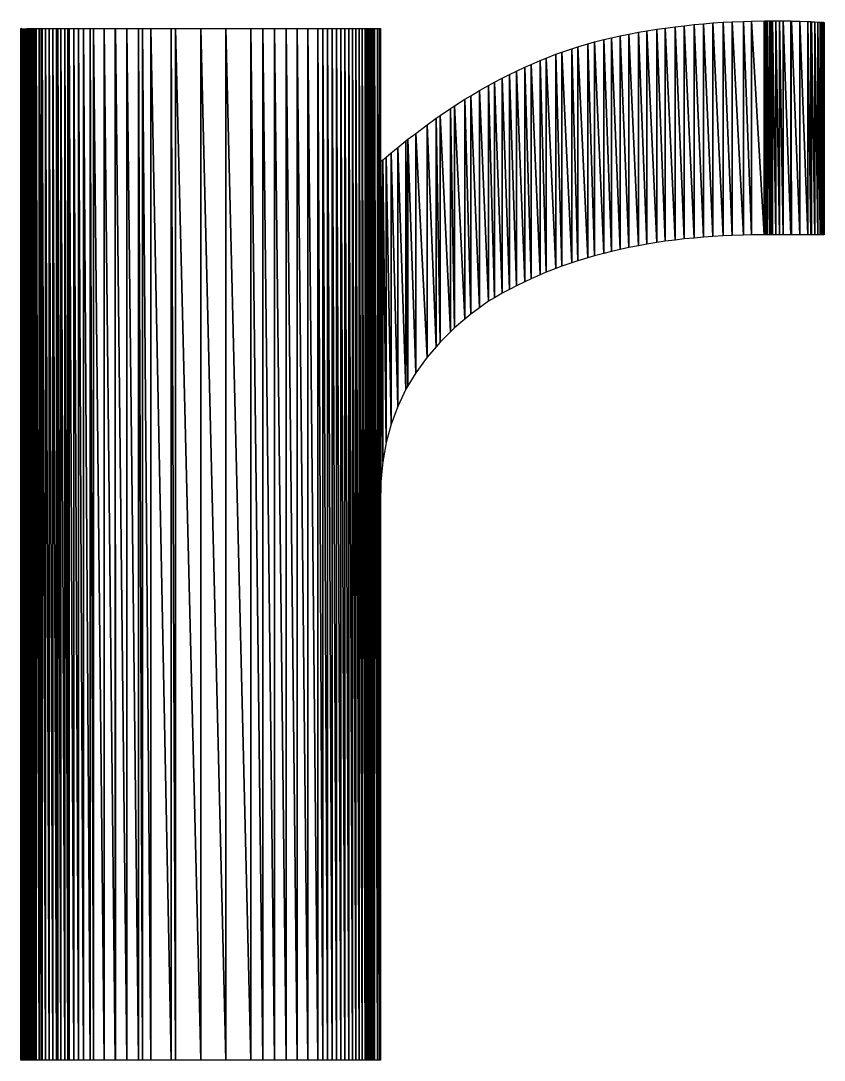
# Model space of a CAD drawing. Extents: x 0 to 4200, y 0 to 2970.
# Drawn here: x 3900.37 to 3918.38, y 308.89 to 332.19 of the extents above; entities that cross this region are included whole.
import ezdxf

# ---------------------------------------------------------------- set-up
doc = ezdxf.new("R2010")
doc.units = 0
doc.layers.get('0').update_dxf_attribs({"linetype": 'CONTINUOUS'})

msp = doc.modelspace()

# ---------------------------------------------------------------- linework, layer by layer
at = {"color": 7, "linetype": 'CONTINUOUS'}
for points in [[(3916.315754, 327.374296), (3916.117465, 332.152136), (3916.315754, 332.164413), (3916.315754, 327.374296)], [(3916.571942, 327.384136), (3916.315754, 332.164413), (3916.571942, 332.174002), (3916.571942, 327.384136)], [(3916.315754, 327.374296), (3916.315754, 332.164413), (3916.571942, 327.384136), (3916.315754, 327.374296)], [(3916.749878, 327.386363), (3916.571942, 332.174002), (3916.749878, 332.180662), (3916.749878, 327.386363)], [(3916.571942, 327.384136), (3916.571942, 332.174002), (3916.749878, 327.386363), (3916.571942, 327.384136)], [(3917.036885, 327.389955), (3916.749878, 332.180662), (3917.036885, 332.184518), (3917.036885, 327.389955)], [(3916.749878, 327.386363), (3916.749878, 332.180662), (3917.036885, 327.389955), (3916.749878, 327.386363)], [(3917.036885, 327.389955), (3917.036885, 332.184518), (3917.045464, 327.389955)], [(3917.045464, 327.389955), (3917.036885, 332.184518), (3917.045464, 327.389955)], [(3917.070096, 327.389955), (3917.045464, 332.184633), (3917.070096, 332.184964), (3917.070096, 327.389955)], [(3917.045464, 327.389955), (3917.045464, 332.184633), (3917.070096, 327.389955), (3917.045464, 327.389955)], [(3917.10912, 327.389955), (3917.070096, 332.184964), (3917.10912, 332.185488), (3917.10912, 327.389955)], [(3917.070096, 327.389955), (3917.070096, 332.184964), (3917.10912, 327.389955), (3917.070096, 327.389955)], [(3917.160876, 327.389955), (3917.10912, 332.185488), (3917.160876, 332.186184), (3917.160876, 327.389955)], [(3917.10912, 327.389955), (3917.10912, 332.185488), (3917.160876, 327.389955), (3917.10912, 327.389955)], [(3917.188557, 327.389955), (3917.160876, 332.186184), (3917.188557, 332.186556), (3917.188557, 327.389955)], [(3917.160876, 327.389955), (3917.160876, 332.186184), (3917.188557, 327.389955), (3917.160876, 327.389955)], [(3917.188557, 327.389955), (3917.188557, 332.186556), (3917.223701, 327.389955), (3917.188557, 327.389955)], [(3917.223701, 327.389955), (3917.188557, 332.186556), (3917.223701, 332.186201), (3917.223701, 327.389955)], [(3917.223701, 327.389955), (3917.223701, 332.186201), (3917.295937, 327.389955), (3917.223701, 327.389955)], [(3917.295937, 327.389955), (3917.223701, 332.186201), (3917.295937, 332.185472), (3917.295937, 327.389955)], [(3917.295937, 327.389955), (3917.295937, 332.185472), (3917.375922, 327.389955), (3917.295937, 327.389955)], [(3917.375922, 327.389955), (3917.295937, 332.185472), (3917.375922, 332.184664), (3917.375922, 327.389955)], [(3917.375922, 327.389955), (3917.375922, 332.184664), (3917.461997, 327.389955), (3917.375922, 327.389955)], [(3917.461997, 327.389955), (3917.375922, 332.184664), (3917.461997, 332.183796), (3917.461997, 327.389955)], [(3917.461997, 327.389955), (3917.461997, 332.183796), (3917.631765, 327.389955), (3917.461997, 327.389955)], [(3917.631765, 327.389955), (3917.461997, 332.183796), (3917.631765, 332.182082), (3917.631765, 327.389955)], [(3917.631765, 327.389955), (3917.631765, 332.182082), (3917.645769, 327.389955)], [(3917.645769, 327.389955), (3917.631765, 332.182082), (3917.645769, 327.389955)], [(3917.645769, 327.389955), (3917.645769, 332.181618), (3917.833969, 327.389955), (3917.645769, 327.389955)], [(3917.833969, 327.389955), (3917.645769, 332.181618), (3917.833969, 332.175375), (3917.833969, 327.389955)], [(3917.833969, 327.389955), (3917.833969, 332.175375), (3918.013314, 327.389955), (3917.833969, 327.389955)], [(3918.013314, 327.389955), (3917.833969, 332.175375), (3918.013314, 332.169427), (3918.013314, 327.389955)], [(3918.013314, 327.389955), (3918.013314, 332.169427), (3918.07948, 327.389955), (3918.013314, 327.389955)], [(3918.07948, 327.389955), (3918.013314, 332.169427), (3918.07948, 332.167232), (3918.07948, 327.389955)], [(3918.07948, 327.389955), (3918.07948, 332.167232), (3918.095513, 327.389955), (3918.07948, 327.389955)], [(3918.095513, 327.389955), (3918.07948, 332.167232), (3918.095513, 332.166427), (3918.095513, 327.389955)], [(3918.095513, 327.389955), (3918.095513, 332.166427), (3918.170516, 327.389955), (3918.095513, 327.389955)], [(3918.170516, 327.389955), (3918.095513, 332.166427), (3918.170516, 332.162663), (3918.170516, 327.389955)], [(3918.170516, 327.389955), (3918.170516, 332.162663), (3918.236663, 327.389955), (3918.170516, 327.389955)], [(3918.236663, 327.389955), (3918.170516, 332.162663), (3918.236663, 332.159343), (3918.236663, 327.389955)], [(3900.368597, 308.913317), (3900.368597, 332.012798), (3900.368597, 308.91296)], [(3900.368597, 308.91296), (3900.368597, 332.012798), (3900.368597, 308.91296)], [(3900.368597, 308.91296), (3900.368597, 332.012798), (3900.368597, 308.911433)], [(3900.368597, 308.911433), (3900.368597, 332.012798), (3900.368597, 308.911433)], [(3900.368597, 308.911433), (3900.368597, 332.012798), (3900.368597, 308.908705)], [(3900.368597, 308.908705), (3900.368597, 332.012798), (3900.368597, 308.908705)], [(3900.368597, 308.908705), (3900.368597, 332.012798), (3900.368597, 308.904775)], [(3900.368597, 308.904775), (3900.368597, 332.012798), (3900.368597, 308.904775)], [(3900.368597, 308.904775), (3900.368597, 332.012798), (3900.368597, 308.899644)], [(3900.368597, 308.899644), (3900.368597, 332.012798), (3900.368597, 308.899644)], [(3900.368597, 308.899644), (3900.368597, 332.012798), (3900.368598, 308.893312)], [(3900.368598, 308.893312), (3900.368597, 332.012798), (3900.368598, 308.893312)], [(3900.368598, 308.893316), (3900.368598, 332.012799), (3900.370062, 308.893316)], [(3900.370062, 308.893316), (3900.368598, 332.012799), (3900.370062, 308.893316)], [(3900.370062, 308.893316), (3900.370062, 332.015181), (3900.391754, 308.893312), (3900.370062, 308.893316)], [(3900.391754, 308.893312), (3900.370062, 332.015181), (3900.391754, 332.015181), (3900.391754, 308.893312)], [(3900.391754, 308.893312), (3900.391754, 332.015181), (3900.396243, 308.893312)], [(3900.396243, 308.893312), (3900.391754, 332.015181), (3900.396243, 308.893312)], [(3900.396243, 308.893312), (3900.396243, 332.015181), (3900.397791, 308.893312)], [(3900.397791, 308.893312), (3900.396243, 332.015181), (3900.397791, 308.893312)], [(3900.397791, 308.893312), (3900.397791, 332.015181), (3900.401119, 308.893312)], [(3900.401119, 308.893312), (3900.397791, 332.015181), (3900.401119, 308.893312)], [(3900.401119, 308.893312), (3900.401119, 332.015181), (3900.40638, 308.893312)], [(3900.40638, 308.893312), (3900.401119, 332.015181), (3900.40638, 308.893312)], [(3900.40638, 308.893312), (3900.40638, 332.015181), (3900.412022, 308.893312)], [(3900.412022, 308.893312), (3900.40638, 332.015181), (3900.412022, 308.893312)], [(3900.412022, 308.893312), (3900.412022, 332.015181), (3900.418045, 308.893312)], [(3900.418045, 308.893312), (3900.412022, 332.015181), (3900.418045, 308.893312)], [(3900.418045, 308.893312), (3900.418045, 332.015181), (3900.424444, 308.893312)], [(3900.424444, 308.893312), (3900.418045, 332.015181), (3900.424444, 308.893312)], [(3900.424444, 308.893312), (3900.424444, 332.015181), (3900.431219, 308.893312)], [(3900.431219, 308.893312), (3900.424444, 332.015181), (3900.431219, 308.893312)], [(3900.431219, 308.893312), (3900.431219, 332.015181), (3900.438366, 308.893312)], [(3900.438366, 308.893312), (3900.431219, 332.015181), (3900.438366, 308.893312)], [(3900.438366, 308.893312), (3900.438366, 332.015181), (3900.445883, 308.893312)], [(3900.445883, 308.893312), (3900.438366, 332.015181), (3900.445883, 308.893312)], [(3900.445883, 308.893312), (3900.445883, 332.015181), (3900.453767, 308.893312)], [(3900.453767, 308.893312), (3900.445883, 332.015181), (3900.453767, 308.893312)], [(3900.453767, 308.893312), (3900.453767, 332.015181), (3900.45917, 308.893312)], [(3900.45917, 308.893312), (3900.453767, 332.015181), (3900.45917, 308.893312)], [(3900.45917, 308.893312), (3900.45917, 332.015181), (3900.462017, 308.893312)], [(3900.462017, 308.893312), (3900.45917, 332.015181), (3900.462017, 308.893312)], [(3900.462017, 308.893312), (3900.462017, 332.015181), (3900.47063, 308.893312)], [(3900.47063, 308.893312), (3900.462017, 332.015181), (3900.47063, 308.893312)], [(3900.47063, 308.893312), (3900.47063, 332.015181), (3900.479602, 308.893312)], [(3900.479602, 308.893312), (3900.47063, 332.015181), (3900.479602, 308.893312)], [(3900.479602, 308.893312), (3900.479602, 332.015181), (3900.488933, 308.893312)], [(3900.488933, 308.893312), (3900.479602, 332.015181), (3900.488933, 308.893312)], [(3900.488933, 308.893312), (3900.488933, 332.015181), (3900.498619, 308.893312)], [(3900.498619, 308.893312), (3900.488933, 332.015181), (3900.498619, 308.893312)], [(3900.498619, 308.893312), (3900.498619, 332.015181), (3900.508658, 308.893312)], [(3900.508658, 308.893312), (3900.498619, 332.015181), (3900.508658, 308.893312)], [(3900.508658, 308.893312), (3900.508658, 332.015181), (3900.529785, 308.893312), (3900.508658, 308.893312)], [(3900.529785, 308.893312), (3900.508658, 332.015181), (3900.529785, 332.015181), (3900.529785, 308.893312)], [(3900.529785, 308.893312), (3900.529785, 332.015181), (3900.552221, 308.893312), (3900.529785, 308.893312)], [(3900.552221, 308.893312), (3900.529785, 332.015181), (3900.552221, 332.015181), (3900.552221, 308.893312)], [(3900.552221, 308.893312), (3900.552221, 332.015181), (3900.552295, 308.893312)], [(3900.552295, 308.893312), (3900.552221, 332.015181), (3900.552295, 308.893312)], [(3900.552295, 308.893312), (3900.552295, 332.015181), (3900.576168, 308.893312), (3900.552295, 308.893312)], [(3900.576168, 308.893312), (3900.552295, 332.015181), (3900.576168, 332.015181), (3900.576168, 308.893312)], [(3900.576168, 308.893312), (3900.576168, 332.015181), (3900.601384, 308.893312), (3900.576168, 308.893312)], [(3900.601384, 308.893312), (3900.576168, 332.015181), (3900.601384, 332.015181), (3900.601384, 308.893312)], [(3900.601384, 308.893312), (3900.601384, 332.015181), (3900.627925, 308.893312), (3900.601384, 308.893312)], [(3900.627925, 308.893312), (3900.601384, 332.015181), (3900.627925, 332.015181), (3900.627925, 308.893312)], [(3900.627925, 308.893312), (3900.627925, 332.015181), (3900.655771, 308.893312), (3900.627925, 308.893312)], [(3900.655771, 308.893312), (3900.627925, 332.015181), (3900.655771, 332.015181), (3900.655771, 308.893312)], [(3900.655771, 308.893312), (3900.655771, 332.015181), (3900.674963, 308.893312), (3900.655771, 308.893312)], [(3900.674963, 308.893312), (3900.655771, 332.015181), (3900.674963, 332.015181), (3900.674963, 308.893312)], [(3900.674963, 308.893312), (3900.674963, 332.015181), (3900.684902, 308.893312)], [(3900.684902, 308.893312), (3900.674963, 332.015181), (3900.684902, 308.893312)], [(3900.684902, 308.893312), (3900.684902, 332.015181), (3900.715299, 308.893312), (3900.684902, 308.893312)], [(3900.715299, 308.893312), (3900.684902, 332.015181), (3900.715299, 332.015181), (3900.715299, 308.893312)], [(3900.715299, 308.893312), (3900.715299, 332.015181), (3900.779812, 308.893312), (3900.715299, 308.893312)], [(3900.779812, 308.893312), (3900.715299, 332.015181), (3900.779812, 332.015181), (3900.779812, 308.893312)], [(3900.779812, 308.893312), (3900.779812, 332.015181), (3900.825417, 308.893312), (3900.779812, 308.893312)], [(3900.825417, 308.893312), (3900.779812, 332.015181), (3900.825417, 332.015181), (3900.825417, 308.893312)], [(3900.825417, 308.893312), (3900.825417, 332.015181), (3900.849155, 308.893312), (3900.825417, 308.893312)], [(3900.849155, 308.893312), (3900.825417, 332.015181), (3900.849155, 332.015181), (3900.849155, 308.893312)], [(3900.849155, 308.893312), (3900.849155, 332.015181), (3900.923172, 308.893312), (3900.849155, 308.893312)], [(3900.923172, 308.893312), (3900.849155, 332.015181), (3900.923172, 332.015181), (3900.923172, 308.893312)], [(3900.923172, 308.893312), (3900.923172, 332.015181), (3901.001604, 308.893312), (3900.923172, 308.893312)], [(3901.001604, 308.893312), (3900.923172, 332.015181), (3901.001604, 332.015181), (3901.001604, 308.893312)], [(3901.001604, 308.893312), (3901.001604, 332.015181), (3901.001707, 308.893312)], [(3901.001707, 308.893312), (3901.001604, 332.015181), (3901.001707, 308.893312)], [(3901.001707, 308.893312), (3901.001707, 332.015181), (3901.084604, 308.893312), (3901.001707, 308.893312)], [(3901.084604, 308.893312), (3901.001707, 332.015181), (3901.084604, 332.015181), (3901.084604, 308.893312)], [(3901.084604, 308.893312), (3901.084604, 332.015181), (3901.171708, 308.893312), (3901.084604, 308.893312)], [(3901.171708, 308.893312), (3901.084604, 332.015181), (3901.171708, 332.015181), (3901.171708, 308.893312)], [(3901.171708, 308.893312), (3901.171708, 332.015181), (3901.201544, 308.893312), (3901.171708, 308.893312)], [(3901.201544, 308.893312), (3901.171708, 332.015181), (3901.201544, 332.015181), (3901.201544, 308.893312)], [(3901.201544, 308.893312), (3901.201544, 332.015181), (3901.262862, 308.893312), (3901.201544, 308.893312)], [(3901.262862, 308.893312), (3901.201544, 332.015181), (3901.262862, 332.015181), (3901.262862, 308.893312)], [(3901.262862, 308.893312), (3901.262862, 332.015181), (3901.357911, 308.893312), (3901.262862, 308.893312)], [(3901.357911, 308.893312), (3901.262862, 332.015181), (3901.357911, 332.015181), (3901.357911, 308.893312)], [(3901.357911, 308.893312), (3901.357911, 332.015181), (3901.423258, 308.893312), (3901.357911, 308.893312)], [(3901.423258, 308.893312), (3901.357911, 332.015181), (3901.423258, 332.015181), (3901.423258, 308.893312)], [(3901.423258, 308.893312), (3901.423258, 332.015181), (3901.456699, 308.893312), (3901.423258, 308.893312)], [(3901.456699, 308.893312), (3901.423258, 332.015181), (3901.456699, 332.015181), (3901.456699, 308.893312)], [(3901.456699, 308.893312), (3901.456699, 332.015181), (3901.559071, 308.893312), (3901.456699, 308.893312)], [(3901.559071, 308.893312), (3901.456699, 332.015181), (3901.559071, 332.015181), (3901.559071, 308.893312)], [(3901.559071, 308.893312), (3901.559071, 332.015181), (3901.664767, 308.893312), (3901.559071, 308.893312)], [(3901.664767, 308.893312), (3901.559071, 332.015181), (3901.664767, 332.015181), (3901.664767, 308.893312)], [(3901.664767, 308.893312), (3901.664767, 332.015181), (3901.66487, 308.893312)], [(3901.66487, 308.893312), (3901.664767, 332.015181), (3901.66487, 308.893312)], [(3901.66487, 308.893312), (3901.66487, 332.015181), (3901.773941, 308.893312), (3901.66487, 308.893312)], [(3901.773941, 308.893312), (3901.66487, 332.015181), (3901.773941, 332.015181), (3901.773941, 308.893312)], [(3901.773941, 308.893312), (3901.773941, 332.015181), (3901.92409, 308.893312), (3901.773941, 308.893312)], [(3901.92409, 308.893312), (3901.773941, 332.015181), (3901.92409, 332.015181), (3901.92409, 308.893312)], [(3901.92409, 308.893312), (3901.92409, 332.015181), (3902.001274, 308.893312), (3901.92409, 308.893312)], [(3902.001274, 308.893312), (3901.92409, 332.015181), (3902.001274, 332.015181), (3902.001274, 308.893312)], [(3902.001274, 308.893312), (3902.001274, 332.015181), (3902.239824, 308.893312), (3902.001274, 308.893312)], [(3902.239824, 308.893312), (3902.001274, 332.015181), (3902.239824, 332.015181), (3902.239824, 308.893312)], [(3902.239824, 308.893312), (3902.239824, 332.015181), (3902.488264, 308.893312), (3902.239824, 308.893312)], [(3902.488264, 308.893312), (3902.239824, 332.015181), (3902.488264, 332.015181), (3902.488264, 308.893312)], [(3902.488264, 308.893312), (3902.488264, 332.015181), (3902.488345, 308.893312)], [(3902.488345, 308.893312), (3902.488264, 332.015181), (3902.488345, 308.893312)], [(3902.488345, 308.893312), (3902.488345, 332.015181), (3902.745591, 308.893312), (3902.488345, 308.893312)], [(3902.745591, 308.893312), (3902.488345, 332.015181), (3902.745591, 332.015181), (3902.745591, 308.893312)], [(3902.745591, 308.893312), (3902.745591, 332.015181), (3903.010315, 308.893312), (3902.745591, 308.893312)], [(3903.010315, 308.893312), (3902.745591, 332.015181), (3903.010315, 332.015181), (3903.010315, 308.893312)], [(3903.010315, 308.893312), (3903.010315, 332.015181), (3903.099945, 308.893312), (3903.010315, 308.893312)], [(3903.099945, 308.893312), (3903.010315, 332.015181), (3903.099945, 332.015181), (3903.099945, 308.893312)], [(3903.099945, 308.893312), (3903.099945, 332.015181), (3903.281271, 308.893312), (3903.099945, 308.893312)], [(3903.281271, 308.893312), (3903.099945, 332.015181), (3903.281271, 332.015181), (3903.281271, 308.893312)], [(3903.281271, 308.893312), (3903.281271, 332.015181), (3903.743297, 308.893312), (3903.281271, 308.893312)], [(3903.743297, 308.893312), (3903.281271, 332.015181), (3903.743297, 332.015181), (3903.743297, 308.893312)], [(3903.743297, 308.893312), (3903.743297, 332.015181), (3903.836892, 308.893312), (3903.743297, 308.893312)], [(3903.836892, 308.893312), (3903.743297, 332.015181), (3903.836892, 332.015181), (3903.836892, 308.893312)], [(3903.836892, 308.893312), (3903.836892, 332.015181), (3904.402485, 308.893312), (3903.836892, 308.893312)], [(3904.402485, 308.893312), (3903.836892, 332.015181), (3904.402485, 332.015181), (3904.402485, 308.893312)], [(3904.402485, 308.893312), (3904.402485, 332.015181), (3904.968077, 308.893312), (3904.402485, 308.893312)], [(3904.968077, 308.893312), (3904.402485, 332.015181), (3904.968077, 332.015181), (3904.968077, 308.893312)], [(3904.968077, 308.893312), (3904.968077, 332.015181), (3904.968088, 308.893312)], [(3904.968088, 308.893312), (3904.968077, 332.015181), (3904.968088, 308.893312)], [(3904.968088, 308.893312), (3904.968088, 332.015181), (3905.523698, 308.893312), (3904.968088, 308.893312)], [(3905.523698, 308.893312), (3904.968088, 332.015181), (3905.523698, 332.015181), (3905.523698, 308.893312)], [(3905.523698, 308.893312), (3905.523698, 332.015181), (3905.52372, 308.893312)], [(3905.52372, 308.893312), (3905.523698, 332.015181), (3905.52372, 308.893312)], [(3905.52372, 308.893312), (3905.52372, 332.015181), (3905.794654, 308.893312), (3905.52372, 308.893312)], [(3905.794654, 308.893312), (3905.52372, 332.015181), (3905.794654, 332.015181), (3905.794654, 308.893312)], [(3905.794654, 308.893312), (3905.794654, 332.015181), (3906.059378, 308.893312), (3905.794654, 308.893312)], [(3906.059378, 308.893312), (3905.794654, 332.015181), (3906.059378, 332.015181), (3906.059378, 308.893312)], [(3906.059378, 308.893312), (3906.059378, 332.015181), (3906.059409, 308.893312)], [(3906.059409, 308.893312), (3906.059378, 332.015181), (3906.059409, 308.893312)], [(3906.059409, 308.893312), (3906.059409, 332.015181), (3906.316624, 308.893312), (3906.059409, 308.893312)], [(3906.316624, 308.893312), (3906.059409, 332.015181), (3906.316624, 332.015181), (3906.316624, 308.893312)], [(3906.316624, 308.893312), (3906.316624, 332.015181), (3906.316659, 308.893312)], [(3906.316659, 308.893312), (3906.316624, 332.015181), (3906.316659, 308.893312)], [(3906.316659, 308.893312), (3906.316659, 332.015181), (3906.565145, 308.893312), (3906.316659, 308.893312)], [(3906.565145, 308.893312), (3906.316659, 332.015181), (3906.565145, 332.015181), (3906.565145, 308.893312)], [(3906.565145, 308.893312), (3906.565145, 332.015181), (3906.565184, 308.893312)], [(3906.565184, 308.893312), (3906.565145, 332.015181), (3906.565184, 308.893312)], [(3906.565184, 308.893312), (3906.565184, 332.015181), (3906.803696, 308.893312), (3906.565184, 308.893312)], [(3906.803696, 308.893312), (3906.565184, 332.015181), (3906.803696, 332.015181), (3906.803696, 308.893312)], [(3906.803696, 308.893312), (3906.803696, 332.015181), (3906.803737, 308.893312)], [(3906.803737, 308.893312), (3906.803696, 332.015181), (3906.803737, 308.893312)], [(3906.803737, 308.893312), (3906.803737, 332.015181), (3907.031029, 308.893312), (3906.803737, 308.893312)], [(3907.031029, 308.893312), (3906.803737, 332.015181), (3907.031029, 332.015181), (3907.031029, 308.893312)], [(3907.031029, 308.893312), (3907.031029, 332.015181), (3907.031073, 308.893312)], [(3907.031073, 308.893312), (3907.031029, 332.015181), (3907.031073, 308.893312)], [(3907.031073, 308.893312), (3907.031073, 332.015181), (3907.140099, 308.893312), (3907.031073, 308.893312)], [(3907.140099, 308.893312), (3907.031073, 332.015181), (3907.140099, 332.015181), (3907.140099, 308.893312)], [(3907.140099, 308.893312), (3907.140099, 332.015181), (3907.245898, 308.893312), (3907.140099, 308.893312)], [(3907.245898, 308.893312), (3907.140099, 332.015181), (3907.245898, 332.015181), (3907.245898, 308.893312)], [(3907.245898, 308.893312), (3907.245898, 332.015181), (3907.245944, 308.893312)], [(3907.245944, 308.893312), (3907.245898, 332.015181), (3907.245944, 308.893312)], [(3907.245944, 308.893312), (3907.245944, 332.015181), (3907.34827, 308.893312), (3907.245944, 308.893312)], [(3907.34827, 308.893312), (3907.245944, 332.015181), (3907.34827, 332.015181), (3907.34827, 308.893312)], [(3907.34827, 308.893312), (3907.34827, 332.015181), (3907.447058, 308.893312), (3907.34827, 308.893312)], [(3907.447058, 308.893312), (3907.34827, 332.015181), (3907.447058, 332.015181), (3907.447058, 308.893312)], [(3907.447058, 308.893312), (3907.447058, 332.015181), (3907.447105, 308.893312)], [(3907.447105, 308.893312), (3907.447058, 332.015181), (3907.447105, 308.893312)], [(3907.447105, 308.893312), (3907.447105, 332.015181), (3907.542107, 308.893312), (3907.447105, 308.893312)], [(3907.542107, 308.893312), (3907.447105, 332.015181), (3907.542107, 332.015181), (3907.542107, 308.893312)], [(3907.542107, 308.893312), (3907.542107, 332.015181), (3907.633261, 308.893312), (3907.542107, 308.893312)], [(3907.633261, 308.893312), (3907.542107, 332.015181), (3907.633261, 332.015181), (3907.633261, 308.893312)], [(3907.633261, 308.893312), (3907.633261, 332.015181), (3907.633308, 308.893312)], [(3907.633308, 308.893312), (3907.633261, 332.015181), (3907.633308, 308.893312)], [(3907.633308, 308.893312), (3907.633308, 332.015181), (3907.720365, 308.893312), (3907.633308, 308.893312)], [(3907.720365, 308.893312), (3907.633308, 332.015181), (3907.720365, 332.015181), (3907.720365, 308.893312)], [(3907.720365, 308.893312), (3907.720365, 332.015181), (3907.803262, 308.893312), (3907.720365, 308.893312)], [(3907.803262, 308.893312), (3907.720365, 332.015181), (3907.803262, 332.015181), (3907.803262, 308.893312)], [(3907.803262, 308.893312), (3907.803262, 332.015181), (3907.803307, 308.893312)], [(3907.803307, 308.893312), (3907.803262, 332.015181), (3907.803307, 308.893312)], [(3907.803307, 308.893312), (3907.803307, 332.015181), (3907.881797, 308.893312), (3907.803307, 308.893312)], [(3907.881797, 308.893312), (3907.803307, 332.015181), (3907.881797, 332.015181), (3907.881797, 308.893312)], [(3907.881797, 308.893312), (3907.881797, 332.015181), (3907.955814, 308.893312), (3907.881797, 308.893312)], [(3907.955814, 308.893312), (3907.881797, 332.015181), (3907.955814, 332.015181), (3907.955814, 308.893312)], [(3907.955814, 308.893312), (3907.955814, 332.015181), (3907.955857, 308.893312)], [(3907.955857, 308.893312), (3907.955814, 332.015181), (3907.955857, 308.893312)], [(3907.955857, 308.893312), (3907.955857, 332.015181), (3908.025157, 308.893312), (3907.955857, 308.893312)], [(3908.025157, 308.893312), (3907.955857, 332.015181), (3908.025157, 332.015181), (3908.025157, 308.893312)], [(3908.025157, 308.893312), (3908.025157, 332.015181), (3908.08967, 308.893312), (3908.025157, 308.893312)], [(3908.08967, 308.893312), (3908.025157, 332.015181), (3908.08967, 332.015181), (3908.08967, 308.893312)], [(3908.08967, 308.893312), (3908.08967, 332.015181), (3908.08971, 308.893312)], [(3908.08971, 308.893312), (3908.08967, 332.015181), (3908.08971, 308.893312)], [(3908.08971, 308.893312), (3908.08971, 332.015181), (3908.120067, 308.893312), (3908.08971, 308.893312)], [(3908.120067, 308.893312), (3908.08971, 332.015181), (3908.120067, 332.015181), (3908.120067, 308.893312)], [(3908.120067, 308.893312), (3908.120067, 332.015181), (3908.149198, 308.893312), (3908.120067, 308.893312)], [(3908.149198, 308.893312), (3908.120067, 332.015181), (3908.149198, 332.015181), (3908.149198, 308.893312)], [(3908.149198, 308.893312), (3908.149198, 332.015181), (3908.177044, 308.893312), (3908.149198, 308.893312)], [(3908.177044, 308.893312), (3908.149198, 332.015181), (3908.177044, 332.015181), (3908.177044, 308.893312)], [(3908.177044, 308.893312), (3908.177044, 332.015181), (3908.203585, 308.893312), (3908.177044, 308.893312)], [(3908.203585, 308.893312), (3908.177044, 332.015181), (3908.203585, 332.015181), (3908.203585, 308.893312)], [(3908.203585, 308.893312), (3908.203585, 332.015181), (3908.20362, 308.893312)], [(3908.20362, 308.893312), (3908.203585, 332.015181), (3908.20362, 308.893312)], [(3908.20362, 308.893312), (3908.20362, 332.015181), (3908.228802, 308.893312), (3908.20362, 308.893312)], [(3908.228802, 308.893312), (3908.20362, 332.015181), (3908.228802, 332.015181), (3908.228802, 308.893312)], [(3908.228802, 308.893312), (3908.228802, 332.015181), (3908.252675, 308.893312), (3908.228802, 308.893312)], [(3908.252675, 308.893312), (3908.228802, 332.015181), (3908.252675, 332.015181), (3908.252675, 308.893312)], [(3908.252675, 308.893312), (3908.252675, 332.015181), (3908.275184, 308.893312), (3908.252675, 308.893312)], [(3908.275184, 308.893312), (3908.252675, 332.015181), (3908.275184, 332.015181), (3908.275184, 308.893312)], [(3908.275184, 308.893312), (3908.275184, 332.015181), (3908.296341, 308.893312), (3908.275184, 308.893312)], [(3908.296341, 308.893312), (3908.275184, 332.015181), (3908.296341, 332.015181), (3908.296341, 308.893312)], [(3908.296341, 308.893312), (3908.296341, 332.015181), (3908.366626, 308.893312), (3908.296341, 308.893312)], [(3908.366626, 308.893312), (3908.296341, 332.015181), (3908.366626, 332.015181), (3908.366626, 308.893312)], [(3908.366626, 308.893312), (3908.366626, 332.015181), (3908.413228, 308.893312), (3908.366626, 308.893312)], [(3908.413228, 308.893312), (3908.366626, 332.015181), (3908.413228, 332.015181), (3908.413228, 308.893312)], [(3908.413228, 308.893312), (3908.413228, 332.015181), (3908.434903, 308.893312), (3908.413228, 308.893312)], [(3908.434903, 308.893312), (3908.413228, 332.015181), (3908.434903, 332.015181), (3908.434903, 308.893312)], [(3908.434903, 308.893312), (3908.434903, 332.015181), (3908.43637, 308.893312)], [(3908.43637, 308.893312), (3908.434903, 332.015181), (3908.43637, 308.893312)], [(3908.43637, 308.893312), (3908.43637, 332.013022), (3908.43637, 308.893312)], [(3908.43637, 308.893312), (3908.43637, 332.013022), (3908.43637, 308.893312)], [(3908.43637, 308.893312), (3908.43637, 332.013021), (3908.43637, 308.893312)], [(3908.43637, 308.893312), (3908.43637, 332.013021), (3908.43637, 308.893312)], [(3908.43637, 308.893312), (3908.43637, 332.013021), (3908.43637, 308.893312)], [(3908.43637, 308.893312), (3908.43637, 332.013021), (3908.43637, 308.893312)], [(3908.43637, 308.893312), (3908.43637, 332.013021), (3908.436371, 308.893312)], [(3908.436371, 308.893312), (3908.43637, 332.013021), (3908.436371, 308.893312)], [(3908.436371, 308.893312), (3908.436371, 332.01302), (3908.436371, 308.893312)], [(3908.436371, 308.893312), (3908.436371, 332.01302), (3908.436371, 308.893312)], [(3908.436371, 308.893312), (3908.436371, 332.01302), (3908.436371, 308.893312)], [(3908.436371, 308.893312), (3908.436371, 332.01302), (3908.436371, 308.893312)], [(3908.436371, 308.893312), (3908.436371, 332.01302), (3908.436371, 308.893312)], [(3908.436371, 308.893312), (3908.436371, 332.01302), (3908.436371, 308.893312)], [(3908.436371, 308.893312), (3908.436371, 332.01302), (3908.436371, 308.893312)], [(3908.436371, 308.893312), (3908.436371, 332.01302), (3908.436371, 308.893312)], [(3908.436371, 308.893312), (3908.436371, 332.013019), (3908.436372, 308.893312)], [(3908.436372, 308.893312), (3908.436371, 332.013019), (3908.436372, 308.893312)], [(3908.436372, 308.893312), (3908.436372, 332.013019), (3908.436372, 308.893312)], [(3908.436372, 308.893312), (3908.436372, 332.013019), (3908.436372, 308.893312)], [(3908.436372, 308.893312), (3908.436372, 332.013019), (3908.436372, 308.893312)], [(3908.436372, 308.893312), (3908.436372, 332.013019), (3908.436372, 308.893312)], [(3908.436372, 308.893312), (3908.436372, 332.013019), (3908.436372, 308.893312)], [(3908.436372, 308.893312), (3908.436372, 332.013019), (3908.436372, 308.893312)], [(3908.436372, 308.893312), (3908.436372, 332.013019), (3908.436372, 308.893312)], [(3908.436372, 308.893312), (3908.436372, 332.013019), (3908.436372, 308.893312)], [(3908.436372, 308.893312), (3908.436372, 332.013019), (3908.436372, 308.893312)], [(3908.436372, 308.893312), (3908.436372, 332.013019), (3908.436372, 308.893312)], [(3908.436372, 308.893312), (3908.436372, 332.013019), (3908.436372, 308.893312)], [(3908.436372, 308.893312), (3908.436372, 332.013019), (3908.436372, 308.893312)], [(3908.436372, 308.893312), (3908.436372, 332.013018), (3908.436372, 308.893312)], [(3908.436372, 308.893312), (3908.436372, 332.013018), (3908.436372, 308.893312)], [(3908.436372, 308.893312), (3908.436372, 332.013018), (3908.436372, 308.893312)], [(3908.436372, 308.893312), (3908.436372, 332.013018), (3908.436372, 308.893312)], [(3908.436372, 308.893312), (3908.436372, 332.013018), (3908.436372, 308.893312)], [(3908.436372, 308.893312), (3908.436372, 332.013018), (3908.436372, 308.893312)], [(3914.404236, 327.180489), (3914.214267, 331.928196), (3914.404236, 331.959567), (3914.404236, 327.180489)], [(3914.625267, 327.214776), (3914.404236, 331.959567), (3914.625267, 331.996067), (3914.625267, 327.214776)], [(3914.404236, 327.180489), (3914.404236, 331.959567), (3914.625267, 327.214776), (3914.404236, 327.180489)], [(3914.816838, 327.244492), (3914.625267, 331.996067), (3914.816838, 332.022598), (3914.816838, 327.244492)], [(3914.625267, 327.214776), (3914.625267, 331.996067), (3914.816838, 327.244492), (3914.625267, 327.214776)], [(3915.04094, 327.272231), (3914.816838, 332.022598), (3915.04094, 332.053635), (3915.04094, 327.272231)], [(3914.816838, 327.244492), (3914.816838, 332.022598), (3915.04094, 327.272231), (3914.816838, 327.244492)], [(3915.239911, 327.296859), (3915.04094, 332.053635), (3915.239911, 332.076004), (3915.239911, 327.296859)], [(3915.04094, 327.272231), (3915.04094, 332.053635), (3915.239911, 327.296859), (3915.04094, 327.272231)], [(3915.461261, 327.317654), (3915.239911, 332.076004), (3915.461261, 332.100889), (3915.461261, 327.317654)], [(3915.239911, 327.296859), (3915.239911, 332.076004), (3915.461261, 327.317654), (3915.239911, 327.296859)], [(3915.673454, 327.337588), (3915.461261, 332.100889), (3915.673454, 332.119329), (3915.673454, 327.337588)], [(3915.461261, 327.317654), (3915.461261, 332.100889), (3915.673454, 327.337588), (3915.461261, 327.317654)], [(3915.886207, 327.351528), (3915.673454, 332.119329), (3915.886207, 332.137818), (3915.886207, 327.351528)], [(3915.673454, 327.337588), (3915.673454, 332.119329), (3915.886207, 327.351528), (3915.673454, 327.337588)], [(3916.117465, 327.366681), (3915.886207, 332.137818), (3916.117465, 332.152136), (3916.117465, 327.366681)], [(3915.886207, 327.351528), (3915.886207, 332.137818), (3916.117465, 327.366681), (3915.886207, 327.351528)], [(3916.117465, 327.366681), (3916.117465, 332.152136), (3916.315754, 327.374296), (3916.117465, 327.366681)], [(3918.236663, 327.389955), (3918.236663, 332.159343), (3918.292293, 327.389955), (3918.236663, 327.389955)], [(3918.292293, 327.389955), (3918.236663, 332.159343), (3918.292293, 332.156551), (3918.292293, 327.389955)], [(3918.292293, 327.389955), (3918.292293, 332.156551), (3918.30502, 327.389955)], [(3918.30502, 327.389955), (3918.292293, 332.156551), (3918.30502, 327.389955)], [(3918.30502, 327.389955), (3918.30502, 332.155912), (3918.335745, 327.389955), (3918.30502, 327.389955)], [(3918.335745, 327.389955), (3918.30502, 332.155912), (3918.335745, 332.154154), (3918.335745, 327.389955)], [(3918.335745, 327.389955), (3918.335745, 332.154154), (3918.361579, 327.389955), (3918.335745, 327.389955)], [(3918.361579, 327.389955), (3918.335745, 332.154154), (3918.361579, 332.152676), (3918.361579, 327.389955)], [(3918.361579, 327.389955), (3918.361579, 332.152676), (3918.365359, 327.389955)], [(3918.365359, 327.389955), (3918.361579, 332.152676), (3918.365359, 327.389955)], [(3918.365359, 327.389955), (3918.365359, 332.152453), (3918.37573, 327.389955)], [(3918.37573, 327.389955), (3918.365359, 332.152453), (3918.37573, 327.389955)], [(3918.37573, 327.389955), (3918.37573, 332.151842), (3918.379474, 327.389955)], [(3918.379474, 327.389955), (3918.37573, 332.151842), (3918.379474, 327.389955)], [(3918.379474, 327.389955), (3918.379474, 332.151576), (3918.380448, 327.390822)], [(3918.380448, 327.390822), (3918.379474, 332.151576), (3918.380448, 327.390822)], [(3913.229271, 326.918657), (3913.078873, 331.671428), (3913.229271, 331.711474), (3913.229271, 326.918657)], [(3913.441394, 326.973702), (3913.229271, 331.711474), (3913.441394, 331.767955), (3913.441394, 326.973702)], [(3913.229271, 326.918657), (3913.229271, 331.711474), (3913.441394, 326.973702), (3913.229271, 326.918657)], [(3913.610451, 327.017571), (3913.441394, 331.767955), (3913.610451, 331.805808), (3913.610451, 327.017571)], [(3913.441394, 326.973702), (3913.441394, 331.767955), (3913.610451, 327.017571), (3913.441394, 326.973702)], [(3913.807963, 327.061585), (3913.610451, 331.805808), (3913.807963, 331.850032), (3913.807963, 327.061585)], [(3913.610451, 327.017571), (3913.610451, 331.805808), (3913.807963, 327.061585), (3913.610451, 327.017571)], [(3914.002106, 327.104849), (3913.807963, 331.850032), (3914.002106, 331.887381), (3914.002106, 327.104849)], [(3913.807963, 327.061585), (3913.807963, 331.850032), (3914.002106, 327.104849), (3913.807963, 327.061585)], [(3914.214267, 327.144756), (3914.002106, 331.887381), (3914.214267, 331.928196), (3914.214267, 327.144756)], [(3914.002106, 327.104849), (3914.002106, 331.887381), (3914.214267, 327.144756), (3914.002106, 327.104849)], [(3914.214267, 327.144756), (3914.214267, 331.928196), (3914.404236, 327.180489), (3914.214267, 327.144756)], [(3912.498346, 326.685917), (3912.366026, 331.436661), (3912.498346, 331.483034), (3912.498346, 326.685917)], [(3912.720412, 326.761242), (3912.498346, 331.483034), (3912.720412, 331.56086), (3912.720412, 326.761242)], [(3912.498346, 326.685917), (3912.498346, 331.483034), (3912.720412, 326.761242), (3912.498346, 326.685917)], [(3912.858569, 326.808105), (3912.720412, 331.56086), (3912.858569, 331.603475), (3912.858569, 326.808105)], [(3912.720412, 326.761242), (3912.720412, 331.56086), (3912.858569, 326.808105), (3912.720412, 326.761242)], [(3913.078873, 326.873805), (3912.858569, 331.603475), (3913.078873, 331.671428), (3913.078873, 326.873805)], [(3912.858569, 326.808105), (3912.858569, 331.603475), (3913.078873, 326.873805), (3912.858569, 326.808105)], [(3913.078873, 326.873805), (3913.078873, 331.671428), (3913.229271, 326.918657), (3913.078873, 326.873805)], [(3912.01573, 326.495121), (3911.809342, 331.209674), (3912.01573, 331.299239), (3912.01573, 326.495121)], [(3912.148603, 326.552092), (3912.01573, 331.299239), (3912.148603, 331.351366), (3912.148603, 326.552092)], [(3912.01573, 326.495121), (3912.01573, 331.299239), (3912.148603, 326.552092), (3912.01573, 326.495121)], [(3912.366026, 326.635287), (3912.148603, 331.351366), (3912.366026, 331.436661), (3912.366026, 326.635287)], [(3912.148603, 326.552092), (3912.148603, 331.351366), (3912.366026, 326.635287), (3912.148603, 326.552092)], [(3912.366026, 326.635287), (3912.366026, 331.436661), (3912.498346, 326.685917), (3912.366026, 326.635287)], [(3911.480565, 326.24953), (3911.327461, 330.986363), (3911.480565, 331.059157), (3911.480565, 326.24953)], [(3911.669537, 326.339827), (3911.480565, 331.059157), (3911.669537, 331.149004), (3911.669537, 326.339827)], [(3911.480565, 326.24953), (3911.480565, 331.059157), (3911.669537, 326.339827), (3911.480565, 326.24953)], [(3911.809342, 326.40663), (3911.669537, 331.149004), (3911.809342, 331.209674), (3911.809342, 326.40663)], [(3911.669537, 326.339827), (3911.669537, 331.149004), (3911.809342, 326.40663), (3911.669537, 326.339827)], [(3911.809342, 326.40663), (3911.809342, 331.209674), (3912.01573, 326.495121), (3911.809342, 326.40663)], [(3910.989516, 325.979559), (3910.854467, 330.736384), (3910.989516, 330.811727), (3910.989516, 325.979559)], [(3911.162273, 326.080794), (3910.989516, 330.811727), (3911.162273, 330.901001), (3911.162273, 326.080794)], [(3910.989516, 325.979559), (3910.989516, 330.811727), (3911.162273, 326.080794), (3910.989516, 325.979559)], [(3911.327461, 326.168365), (3911.162273, 330.901001), (3911.327461, 330.986363), (3911.327461, 326.168365)], [(3911.162273, 326.080794), (3911.162273, 330.901001), (3911.327461, 326.168365), (3911.162273, 326.080794)], [(3911.327461, 326.168365), (3911.327461, 330.986363), (3911.480565, 326.24953), (3911.327461, 326.168365)], [(3910.655717, 325.755586), (3910.456365, 330.506123), (3910.655717, 330.625503), (3910.655717, 325.755586)], [(3910.854467, 325.900421), (3910.655717, 330.625503), (3910.854467, 330.736384), (3910.854467, 325.900421)], [(3910.655717, 325.755586), (3910.655717, 330.625503), (3910.854467, 325.900421), (3910.655717, 325.755586)], [(3910.854467, 325.900421), (3910.854467, 330.736384), (3910.989516, 325.979559), (3910.854467, 325.900421)], [(3910.326077, 325.500424), (3910.094104, 330.27973), (3910.326077, 330.428102), (3910.326077, 325.500424)], [(3910.456365, 325.610313), (3910.326077, 330.428102), (3910.456365, 330.506123), (3910.456365, 325.610313)], [(3910.326077, 325.500424), (3910.326077, 330.428102), (3910.456365, 325.610313), (3910.326077, 325.500424)], [(3910.456365, 325.610313), (3910.456365, 330.506123), (3910.655717, 325.755586), (3910.456365, 325.610313)], [(3910.000611, 325.212843), (3909.767665, 330.061484), (3910.000611, 330.219931), (3910.000611, 325.212843)], [(3910.094104, 325.304771), (3910.000611, 330.219931), (3910.094104, 330.27973), (3910.094104, 325.304771)], [(3910.000611, 325.212843), (3910.000611, 330.219931), (3910.094104, 325.304771), (3910.000611, 325.212843)], [(3910.094104, 325.304771), (3910.094104, 330.27973), (3910.326077, 325.500424), (3910.094104, 325.304771)], [(3909.477031, 324.647396), (3909.222183, 329.662855), (3909.477031, 329.851584), (3909.477031, 324.647396)], [(3909.679332, 324.881554), (3909.477031, 329.851584), (3909.679332, 330.0014), (3909.679332, 324.881554)], [(3909.477031, 324.647396), (3909.477031, 329.851584), (3909.679332, 324.881554), (3909.477031, 324.647396)], [(3909.767665, 324.983797), (3909.679332, 330.0014), (3909.767665, 330.061484), (3909.767665, 324.983797)], [(3909.679332, 324.881554), (3909.679332, 330.0014), (3909.767665, 324.983797), (3909.679332, 324.881554)], [(3909.767665, 324.983797), (3909.767665, 330.061484), (3910.000611, 325.212843), (3909.767665, 324.983797)], [(3909.222183, 324.295573), (3909.049393, 329.534893), (3909.222183, 329.662855), (3909.222183, 324.295573)], [(3909.222183, 324.295573), (3909.222183, 329.662855), (3909.477031, 324.647396), (3909.222183, 324.295573)], [(3909.003104, 323.928331), (3908.819774, 329.346469), (3909.003104, 329.496908), (3909.003104, 323.928331)], [(3909.049393, 324.005925), (3909.003104, 329.496908), (3909.049393, 329.534893), (3909.049393, 324.005925)], [(3909.003104, 323.928331), (3909.003104, 329.496908), (3909.049393, 324.005925), (3909.003104, 323.928331)], [(3909.049393, 324.005925), (3909.049393, 329.534893), (3909.222183, 324.295573), (3909.049393, 324.005925)], [(3908.56029, 322.734132), (3908.4841, 329.071016), (3908.56029, 329.133538), (3908.56029, 322.734132)], [(3908.672175, 323.147606), (3908.56029, 329.133538), (3908.672175, 329.22535), (3908.672175, 323.147606)], [(3908.56029, 322.734132), (3908.56029, 329.133538), (3908.672175, 323.147606), (3908.56029, 322.734132)], [(3908.819774, 323.545674), (3908.672175, 329.22535), (3908.819774, 329.346469), (3908.819774, 323.545674)], [(3908.672175, 323.147606), (3908.672175, 329.22535), (3908.819774, 323.545674), (3908.672175, 323.147606)], [(3908.819774, 323.545674), (3908.819774, 329.346469), (3909.003104, 323.928331), (3908.819774, 323.545674)], [(3908.436372, 321.566716), (3908.436372, 329.031851), (3908.436374, 321.57549)], [(3908.436374, 321.57549), (3908.436372, 329.031851), (3908.436374, 321.57549)], [(3908.436374, 321.57549), (3908.436374, 329.031853), (3908.436703, 321.633069), (3908.436374, 321.57549)], [(3908.436703, 321.633069), (3908.436374, 329.031853), (3908.436703, 321.633069)], [(3908.436703, 321.633069), (3908.436703, 329.032122), (3908.443586, 321.86098), (3908.436703, 321.633069)], [(3908.443586, 321.86098), (3908.436703, 329.032122), (3908.443586, 321.86098)], [(3908.4841, 322.305255), (3908.443586, 329.037771), (3908.4841, 329.071016), (3908.4841, 322.305255)], [(3908.443586, 321.86098), (3908.443586, 329.037771), (3908.4841, 322.305255), (3908.443586, 321.86098)], [(3908.4841, 322.305255), (3908.4841, 329.071016), (3908.56029, 322.734132), (3908.4841, 322.305255)]]:
    msp.add_lwpolyline(points, close=True, dxfattribs=at)

doc.saveas('drawing.dxf')
